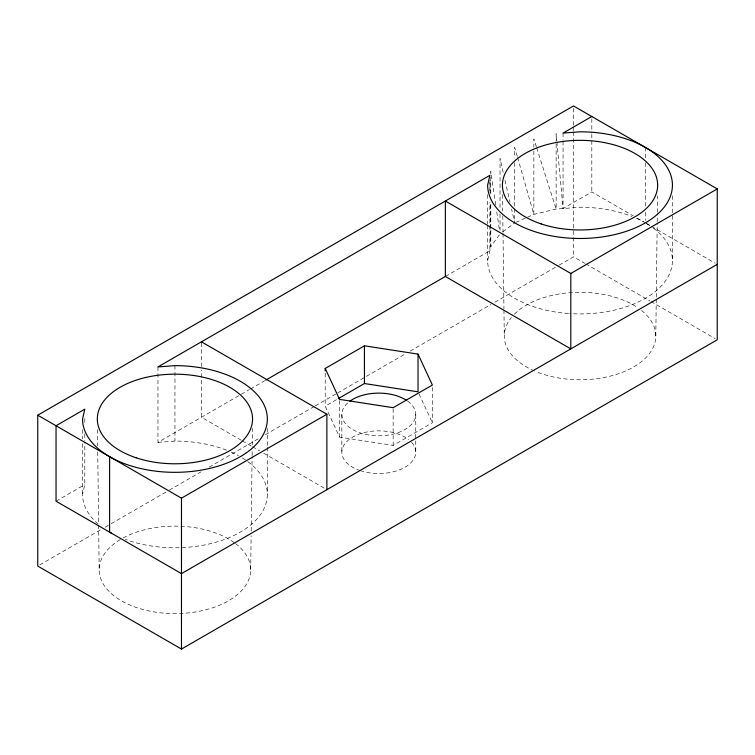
<?xml version="1.0" encoding="UTF-8"?>
<svg xmlns="http://www.w3.org/2000/svg" width="755" height="755" viewBox="0 0 755 755"><rect width="100%" height="100%" fill="white"/><g stroke="black" fill="none" stroke-linecap="round" stroke-linejoin="round"><path stroke-width="0.57" stroke-dasharray="3.77 2.83" d="M250.698 569.855L251.122 535.673M251.179 530.963L252.085 456.7M252.104 455.52L252.17 449.631M252.227 444.912L252.434 428.406M655.802 336.032L656.265 298.31M656.284 297.13L657.19 222.867M657.199 221.687L657.303 213.439M657.322 212.259L657.52 195.762M98.103 524.045A92.393 53.341 0 0 1 82.55 494.421L84.787 484.606L84.787 442.166M568.543 313.514A92.393 53.341 0 0 1 487.645 260.579L490.797 246.772L490.797 226.736M499.366 234.833L490.797 246.772L490.231 202.274M502.783 231.842L514.712 222.867L511.569 209.069M56.04 501.197L84.787 484.606M157.955 366.93L157.955 442.373L249.414 389.58M250.434 388.985L264.722 380.737M445.365 276.472L489.882 250.773L489.882 202.444M556.897 141.817L563.06 208.531L591.816 191.94L633.247 215.864M39.788 564.9L101.019 529.548M105.105 527.198L110.211 524.253M111.23 523.659L168.374 490.674M169.394 490.08L201.028 471.828M209.201 467.109L259.201 438.249M265.326 434.71L314.307 406.435M315.326 405.85L336.758 393.478M337.778 392.893L365.335 376.981M366.354 376.396L405.133 354.01M410.239 351.066L490.863 304.529M494.94 302.17L558.209 265.647M559.238 265.062L573.517 256.813L584.729 263.287M432.389 387.4L432.389 422.762L393.157 445.412L339.571 437.117L325.216 406.181L337.287 399.206M515.778 222.395L526.405 217.685M527.471 217.213L533.851 214.382L556.133 209.06L580.048 207.238A92.393 53.341 0 0 1 631.916 216.44M157.955 442.373L174.952 441.08A92.393 53.341 0 0 1 226.821 450.282M637.295 218.204L645.383 222.867M646.393 223.452L650.442 225.792M651.452 226.377L715.212 263.193M585.748 263.873L649.97 300.962M650.989 301.547L715.202 338.627M241.222 440.222L201.453 417.26L201.453 370.11M242.242 440.816L251.424 446.111M252.444 446.705L259.578 450.82M263.655 453.179L325.867 489.098M419.016 393.959L432.389 422.762M536.324 146.734L533.851 138.948L533.851 147.197M536.682 147.848L556.133 209.06L556.133 141.874M517.269 156.351L514.712 147.423L514.712 158.031M517.581 157.465L533.851 214.382L533.851 148.376M503.179 172.272L500.027 158.474L500.027 209.154M505.01 180.322L509.993 202.161M495.752 204.945L490.797 171.338L490.797 196.092M496.781 211.891L499.517 230.435M556.784 140.647L556.133 133.616L556.133 140.694M502.547 194.573L502.745 211.07M502.802 215.788L503.009 232.295M503.019 233.474L503.944 308.908M503.962 310.088L504.274 336.022M490.108 192.903L489.948 180.02L489.882 193.016M97.461 429.586L97.659 446.092M97.735 451.981L98.612 523.885M98.622 525.065L99.179 569.855M672.431 195.762L672.431 260.588M645.383 147.433L645.383 158.04M645.383 162.75L645.383 207.549M645.383 212.259L645.383 220.517M591.816 118.856L591.816 133.003M591.816 134.182L591.816 191.94M573.517 108.295L573.517 125.972M573.517 127.151L573.517 130.69M573.517 131.87L573.517 256.813M563.06 133.097L563.06 140.166M563.06 141.345L563.06 208.531M514.712 162.75L514.712 207.54M514.712 208.72L514.712 220.507M500.027 213.873L500.027 230.369M490.797 204.341L490.797 225.556M487.645 194.573L487.645 224.037M487.645 225.216L487.645 260.579M415.75 414.467L415.75 452.188M393.157 408.87L393.157 445.412M341.836 414.467L341.836 452.188M339.571 400.575L339.571 437.117M325.216 373.178L325.216 406.181M267.336 428.415L267.336 446.101M267.336 447.281L267.336 494.431M201.453 343.006L201.453 368.931M174.952 365.637L174.952 441.08M84.787 418.591L84.787 423.31M84.787 433.917L84.787 440.986M82.55 429.586L82.55 439.014M82.55 443.732L82.55 494.421M235.513 543.581A75.764 43.743 0 0 1 223.244 603.556A75.764 43.743 0 0 1 118.903 599.3A75.764 43.743 0 0 1 121.366 538.928M123.254 537.881A75.764 43.743 0 0 1 234.578 542.883M641.524 310.465A75.764 43.743 0 0 1 633.502 367.024A75.764 43.743 0 0 1 535.512 371.413M534.446 370.96A75.764 43.743 0 0 1 511.39 317.525M514.429 314.146A75.764 43.743 0 0 1 637.739 307.681M653.349 228.114A92.393 53.341 0 0 1 660.483 286.825A92.393 53.341 0 0 1 569.695 313.589M636.295 218.27A92.393 53.341 0 0 1 643.468 221.8M646.431 223.489A92.393 53.341 0 0 1 649.498 225.405M242.364 457.955A92.393 53.341 0 0 1 246.055 528.481A92.393 53.341 0 0 1 125.311 539.419M231.2 452.103A92.393 53.341 0 0 1 238.372 455.633M411.579 442.336A36.957 21.338 0 0 1 404.784 467.354A36.957 21.338 0 0 1 361.362 471.007M360.314 470.667A36.957 21.338 0 0 1 351.245 437.966A36.957 21.338 0 0 1 408.54 439.523M407.691 401.16A36.957 21.338 0 0 1 404.274 429.925A36.957 21.338 0 0 1 354.34 430.463A36.957 21.338 0 0 1 349.055 401.802"/><path stroke-width="1.13" d="M326.887 489.684L326.877 414.24L181.483 498.177L181.464 649.064L717.241 339.807L717.25 188.92L573.517 105.936L37.75 415.193L37.75 566.071L181.464 649.064M717.25 188.92L570.818 273.461L570.808 348.885L445.365 276.472L265.751 380.152M591.816 116.496L563.06 133.097L580.048 131.804A92.393 53.341 0 0 1 672.431 185.154A92.393 53.341 0 0 1 580.029 238.486A92.393 53.341 0 0 1 487.645 185.145L489.882 175.33L157.955 366.93L174.952 365.637A92.393 53.341 0 0 1 267.336 418.987A92.393 53.341 0 0 1 174.934 472.328A92.393 53.341 0 0 1 82.55 418.978L84.787 409.163L56.04 425.754L56.04 501.197L181.464 573.621L717.241 264.363M325.216 368.459L364.439 345.809L418.025 354.104L432.389 385.041L393.157 407.691L339.571 399.395L325.216 368.459L325.216 370.818M338.287 398.631L364.439 383.531L418.025 391.826L418.025 354.104M570.818 273.461L445.365 201.028L445.365 276.472M201.453 341.826L326.877 414.24M37.75 415.193L181.483 498.177M364.439 345.809L364.439 383.531M109.607 456.7L109.607 532.143A92.393 53.341 0 0 0 111.513 533.209M349.905 401.16A36.957 21.338 0 0 1 406.803 400.546M136.136 457.785A77.614 44.809 0 0 0 252.548 418.978A77.614 44.809 0 0 0 136.136 380.171A77.614 44.809 0 0 0 136.136 457.785M541.231 223.952A77.614 44.809 0 0 0 657.652 185.154A77.614 44.809 0 0 0 541.241 146.338A77.614 44.809 0 0 0 541.231 223.952"/></g></svg>
